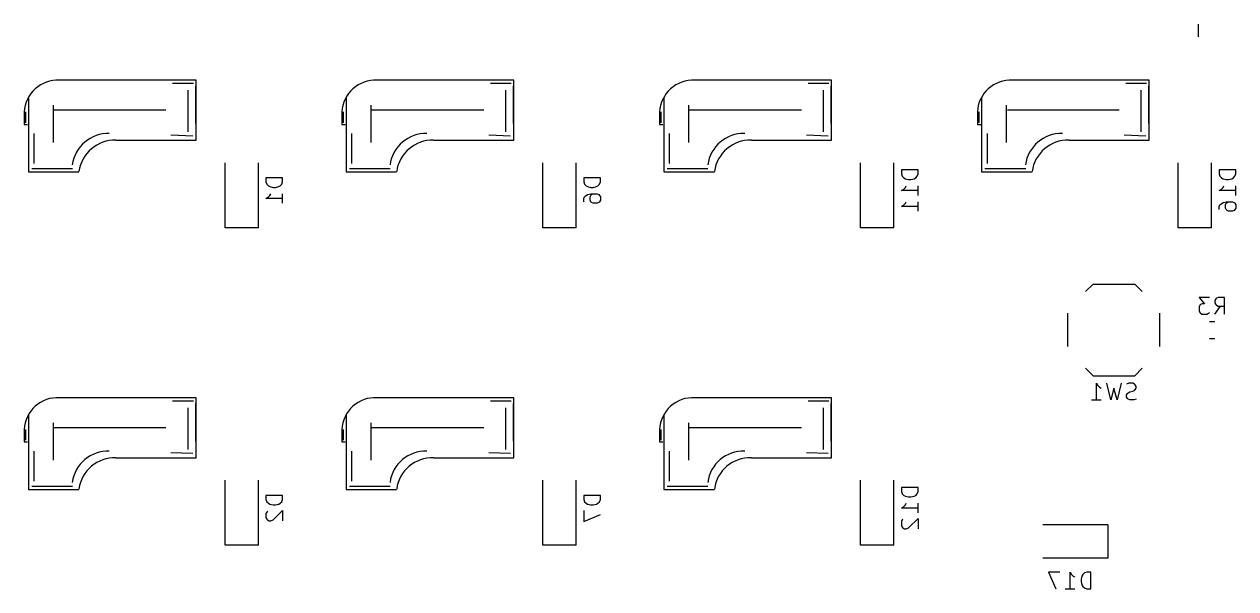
# Model space of a CAD drawing. Extents: x 111.6 to 184.2, y -141.9 to -53.5.
# Drawn here: x 111.6 to 184.2, y -87.4 to -53.5 of the extents above; entities that cross this region are included whole.
import ezdxf

# ---------------------------------------------------------------- set-up
doc = ezdxf.new("R2010")
doc.units = 0
doc.layers.add('BLACK', color=7, linetype='CONTINUOUS')

msp = doc.modelspace()

# ---------------------------------------------------------------- linework, layer by layer
at = {"layer": 'BLACK', "linetype": 'CONTINUOUS'}
for p, q in [((181.971, -53.541), (181.971, -54.303)), ((121.875, -56.9), (113.675, -56.9)), ((121.725, -57.1), (120.475, -57.1)), ((121.855, -59.5), (121.855, -57.25)), ((121.875, -60.5), (121.875, -56.9)), ((140.925, -56.9), (132.725, -56.9)), ((140.775, -57.1), (139.525, -57.1)), ((140.905, -59.5), (140.905, -57.25)), ((140.925, -60.5), (140.925, -56.9)), ((159.975, -56.9), (151.775, -56.9)), ((159.825, -57.1), (158.575, -57.1)), ((159.955, -59.5), (159.955, -57.25)), ((159.975, -60.5), (159.975, -56.9)), ((179.025, -56.9), (170.825, -56.9)), ((178.875, -57.1), (177.625, -57.1)), ((179.005, -59.5), (179.005, -57.25)), ((179.025, -60.5), (179.025, -56.9)), ((111.825, -57.95), (111.825, -62.4)), ((121.375, -57.5), (121.375, -60)), ((130.875, -57.95), (130.875, -62.4)), ((140.425, -57.5), (140.425, -60)), ((149.925, -57.95), (149.925, -62.4)), ((159.475, -57.5), (159.475, -60)), ((168.975, -57.95), (168.975, -62.4)), ((178.525, -57.5), (178.525, -60)), ((111.575, -58.8), (111.575, -59.55)), ((111.675, -59.45), (111.675, -58.8)), ((113.305, -58.4), (113.305, -60.64)), ((120.075, -58.7), (113.375, -58.7)), ((130.625, -58.8), (130.625, -59.55)), ((130.725, -59.45), (130.725, -58.8)), ((132.355, -58.4), (132.355, -60.64)), ((139.125, -58.7), (132.425, -58.7)), ((149.675, -58.8), (149.675, -59.55)), ((149.775, -59.45), (149.775, -58.8)), ((151.405, -58.4), (151.405, -60.64)), ((158.175, -58.7), (151.475, -58.7)), ((168.725, -58.8), (168.725, -59.55)), ((168.825, -59.45), (168.825, -58.8)), ((170.455, -58.4), (170.455, -60.64)), ((177.225, -58.7), (170.525, -58.7)), ((111.575, -59.55), (111.775, -59.55)), ((130.625, -59.55), (130.825, -59.55)), ((149.675, -59.55), (149.875, -59.55)), ((168.725, -59.55), (168.925, -59.55)), ((112.175, -61.9), (112.175, -60.1)), ((121.675, -60.25), (120.375, -60.2)), ((131.225, -61.9), (131.225, -60.1)), ((140.725, -60.25), (139.425, -60.2)), ((150.275, -61.9), (150.275, -60.1)), ((159.775, -60.25), (158.475, -60.2)), ((169.325, -61.9), (169.325, -60.1)), ((178.825, -60.25), (177.525, -60.2)), ((117.075, -60.5), (121.875, -60.5)), ((136.125, -60.5), (140.925, -60.5)), ((155.175, -60.5), (159.975, -60.5)), ((174.225, -60.5), (179.025, -60.5)), ((111.825, -62.4), (114.855, -62.4)), ((112.025, -62.2), (114.475, -62.2)), ((123.619, -65.75), (123.619, -61.85)), ((125.619, -65.75), (125.619, -61.85)), ((130.875, -62.4), (133.905, -62.4)), ((131.075, -62.2), (133.525, -62.2)), ((142.669, -65.75), (142.669, -61.85)), ((144.669, -65.75), (144.669, -61.85)), ((149.925, -62.4), (152.955, -62.4)), ((150.125, -62.2), (152.575, -62.2)), ((161.719, -65.75), (161.719, -61.85)), ((163.719, -65.75), (163.719, -61.85)), ((165.171, -62.286), (164.171, -62.286)), ((164.171, -62.286), (164.171, -62.524)), ((165.171, -62.524), (165.171, -62.286)), ((168.975, -62.4), (172.005, -62.4)), ((169.175, -62.2), (171.625, -62.2)), ((180.769, -65.75), (180.769, -61.85)), ((182.769, -65.75), (182.769, -61.85)), ((184.221, -62.286), (183.221, -62.286)), ((183.221, -62.286), (183.221, -62.524)), ((184.221, -62.524), (184.221, -62.286)), ((127.071, -62.762), (126.071, -62.762)), ((126.071, -62.762), (126.071, -63)), ((126.071, -63), (126.119, -63.143)), ((126.119, -63.143), (126.214, -63.238)), ((126.928, -63.238), (127.024, -63.143)), ((127.024, -63.143), (127.071, -63)), ((127.071, -63), (127.071, -62.762)), ((146.121, -62.762), (145.121, -62.762)), ((145.121, -62.762), (145.121, -63)), ((145.121, -63), (145.169, -63.143)), ((145.169, -63.143), (145.264, -63.238)), ((145.978, -63.238), (146.074, -63.143)), ((146.074, -63.143), (146.121, -63)), ((146.121, -63), (146.121, -62.762)), ((164.171, -62.524), (164.219, -62.667)), ((164.219, -62.667), (164.314, -62.762)), ((164.314, -62.762), (164.409, -62.809)), ((164.409, -62.809), (164.6, -62.857)), ((164.6, -62.857), (164.743, -62.857)), ((164.743, -62.857), (164.933, -62.809)), ((164.933, -62.809), (165.028, -62.762)), ((165.028, -62.762), (165.124, -62.667)), ((165.124, -62.667), (165.171, -62.524)), ((183.221, -62.524), (183.269, -62.667)), ((183.269, -62.667), (183.364, -62.762)), ((183.364, -62.762), (183.459, -62.809)), ((183.459, -62.809), (183.65, -62.857)), ((183.65, -62.857), (183.793, -62.857)), ((183.793, -62.857), (183.983, -62.809)), ((183.983, -62.809), (184.078, -62.762)), ((184.078, -62.762), (184.174, -62.667)), ((184.174, -62.667), (184.221, -62.524)), ((126.071, -64), (126.214, -63.905)), ((126.214, -63.238), (126.309, -63.286)), ((126.214, -63.905), (126.309, -63.809)), ((126.309, -63.286), (126.5, -63.333)), ((126.309, -63.809), (126.357, -63.714)), ((126.5, -63.333), (126.643, -63.333)), ((126.643, -63.333), (126.833, -63.286)), ((126.833, -63.286), (126.928, -63.238)), ((127.071, -64.286), (127.071, -63.714)), ((145.121, -64), (145.169, -63.905)), ((145.169, -63.905), (145.216, -63.857)), ((145.216, -63.857), (145.359, -63.762)), ((145.264, -63.238), (145.359, -63.286)), ((145.359, -63.286), (145.55, -63.333)), ((145.359, -63.762), (145.55, -63.714)), ((145.502, -63.905), (145.55, -63.809)), ((145.502, -64.095), (145.502, -63.905)), ((145.55, -63.333), (145.693, -63.333)), ((145.55, -63.714), (145.931, -63.714)), ((145.55, -63.809), (145.597, -63.762)), ((145.597, -63.762), (145.693, -63.714)), ((145.693, -63.333), (145.883, -63.286)), ((145.883, -63.286), (145.978, -63.238)), ((145.931, -63.714), (146.026, -63.762)), ((146.026, -63.762), (146.074, -63.809)), ((146.074, -63.809), (146.121, -63.905)), ((146.121, -63.905), (146.121, -64.095)), ((164.171, -63.524), (164.314, -63.429)), ((165.171, -63.524), (164.171, -63.524)), ((164.314, -63.429), (164.409, -63.333)), ((164.409, -63.333), (164.457, -63.238)), ((165.171, -63.809), (165.171, -63.238)), ((183.221, -63.524), (183.364, -63.429)), ((184.221, -63.524), (183.221, -63.524)), ((183.364, -63.429), (183.459, -63.333)), ((183.459, -63.333), (183.507, -63.238)), ((184.221, -63.809), (184.221, -63.238)), ((127.071, -64), (126.071, -64)), ((145.121, -64.191), (145.121, -64)), ((145.55, -64.191), (145.502, -64.095)), ((145.597, -64.238), (145.55, -64.191)), ((145.693, -64.286), (145.597, -64.238)), ((145.931, -64.286), (145.693, -64.286)), ((146.026, -64.238), (145.931, -64.286)), ((146.074, -64.191), (146.026, -64.238)), ((146.121, -64.095), (146.074, -64.191)), ((164.171, -64.476), (164.314, -64.381)), ((165.171, -64.476), (164.171, -64.476)), ((164.314, -64.381), (164.409, -64.286)), ((164.409, -64.286), (164.457, -64.191)), ((165.171, -64.762), (165.171, -64.191)), ((183.221, -64.476), (183.269, -64.381)), ((183.221, -64.667), (183.221, -64.476)), ((183.269, -64.381), (183.316, -64.333)), ((183.316, -64.333), (183.459, -64.238)), ((183.459, -64.238), (183.65, -64.191)), ((183.602, -64.381), (183.65, -64.286)), ((183.602, -64.571), (183.602, -64.381)), ((183.65, -64.667), (183.602, -64.571)), ((183.65, -64.191), (184.031, -64.191)), ((183.65, -64.286), (183.697, -64.238)), ((183.697, -64.238), (183.793, -64.191)), ((184.031, -64.191), (184.126, -64.238)), ((184.126, -64.238), (184.174, -64.286)), ((184.174, -64.286), (184.221, -64.381)), ((184.221, -64.571), (184.174, -64.667)), ((184.221, -64.381), (184.221, -64.571)), ((183.697, -64.714), (183.65, -64.667)), ((183.793, -64.762), (183.697, -64.714)), ((184.031, -64.762), (183.793, -64.762)), ((184.126, -64.714), (184.031, -64.762)), ((184.174, -64.667), (184.126, -64.714)), ((125.619, -65.75), (123.619, -65.75)), ((144.669, -65.75), (142.669, -65.75)), ((163.719, -65.75), (161.719, -65.75)), ((182.769, -65.75), (180.769, -65.75)), ((175.211, -69.582), (175.661, -69.132)), ((175.661, -69.132), (178.161, -69.132)), ((178.611, -69.582), (178.161, -69.132)), ((182.637, -69.93), (182.018, -69.93)), ((182.018, -69.93), (182.352, -70.311)), ((182.066, -70.406), (182.018, -70.501)), ((182.113, -70.358), (182.066, -70.406)), ((182.209, -70.311), (182.113, -70.358)), ((182.352, -70.311), (182.209, -70.311)), ((183.018, -70.025), (182.971, -70.12)), ((182.971, -70.12), (182.971, -70.263)), ((182.971, -70.263), (183.018, -70.358)), ((182.971, -70.93), (183.304, -70.454)), ((183.066, -69.977), (183.018, -70.025)), ((183.018, -70.358), (183.066, -70.406)), ((183.161, -69.93), (183.066, -69.977)), ((183.066, -70.406), (183.161, -70.454)), ((183.542, -69.93), (183.161, -69.93)), ((183.161, -70.454), (183.542, -70.454)), ((183.542, -70.93), (183.542, -69.93)), ((174.161, -72.882), (174.161, -70.882)), ((179.661, -72.882), (179.661, -70.882)), ((182.018, -70.501), (182.018, -70.739)), ((182.018, -70.739), (182.066, -70.835)), ((182.066, -70.835), (182.113, -70.882)), ((182.113, -70.882), (182.209, -70.93)), ((182.209, -70.93), (182.494, -70.93)), ((182.494, -70.93), (182.59, -70.882)), ((182.59, -70.882), (182.637, -70.835)), ((182.967, -71.397), (182.641, -71.397)), ((182.967, -72.417), (182.641, -72.417)), ((175.211, -74.182), (175.661, -74.632)), ((175.661, -74.632), (178.161, -74.632)), ((178.611, -74.182), (178.161, -74.632)), ((175.863, -76.084), (175.863, -75.084)), ((175.863, -75.084), (175.959, -75.227)), ((175.959, -75.227), (176.054, -75.323)), ((176.054, -75.323), (176.149, -75.37)), ((176.721, -76.084), (176.482, -75.084)), ((176.911, -75.37), (176.721, -76.084)), ((177.101, -76.084), (176.911, -75.37)), ((177.34, -75.084), (177.101, -76.084)), ((177.816, -75.084), (177.673, -75.132)), ((178.054, -75.084), (177.816, -75.084)), ((178.149, -75.132), (178.054, -75.084)), ((178.054, -75.561), (178.149, -75.513)), ((178.197, -75.18), (178.149, -75.132)), ((178.149, -75.513), (178.197, -75.465)), ((178.244, -75.275), (178.197, -75.18)), ((178.197, -75.465), (178.244, -75.37)), ((178.244, -75.37), (178.244, -75.275)), ((121.875, -75.95), (113.675, -75.95)), ((121.725, -76.15), (120.475, -76.15)), ((121.875, -79.55), (121.875, -75.95)), ((140.925, -75.95), (132.725, -75.95)), ((140.775, -76.15), (139.525, -76.15)), ((140.925, -79.55), (140.925, -75.95)), ((159.975, -75.95), (151.775, -75.95)), ((159.825, -76.15), (158.575, -76.15)), ((159.975, -79.55), (159.975, -75.95)), ((175.578, -76.084), (176.149, -76.084)), ((177.673, -75.799), (177.721, -75.703)), ((177.673, -75.894), (177.673, -75.799)), ((177.721, -75.989), (177.673, -75.894)), ((177.721, -75.703), (177.768, -75.656)), ((177.768, -76.037), (177.721, -75.989)), ((177.768, -75.656), (177.863, -75.608)), ((177.863, -76.084), (177.768, -76.037)), ((177.863, -75.608), (178.054, -75.561)), ((178.101, -76.084), (177.863, -76.084)), ((178.244, -76.037), (178.101, -76.084)), ((111.825, -77), (111.825, -81.45)), ((121.375, -76.55), (121.375, -79.05)), ((121.855, -78.55), (121.855, -76.3)), ((130.875, -77), (130.875, -81.45)), ((140.425, -76.55), (140.425, -79.05)), ((140.905, -78.55), (140.905, -76.3)), ((149.925, -77), (149.925, -81.45)), ((159.475, -76.55), (159.475, -79.05)), ((159.955, -78.55), (159.955, -76.3)), ((113.305, -77.45), (113.305, -79.69)), ((132.355, -77.45), (132.355, -79.69)), ((151.405, -77.45), (151.405, -79.69)), ((111.575, -77.85), (111.575, -78.6)), ((111.675, -78.5), (111.675, -77.85)), ((120.075, -77.75), (113.375, -77.75)), ((130.625, -77.85), (130.625, -78.6)), ((130.725, -78.5), (130.725, -77.85)), ((139.125, -77.75), (132.425, -77.75)), ((149.675, -77.85), (149.675, -78.6)), ((149.775, -78.5), (149.775, -77.85)), ((158.175, -77.75), (151.475, -77.75)), ((111.575, -78.6), (111.775, -78.6)), ((112.175, -80.95), (112.175, -79.15)), ((130.625, -78.6), (130.825, -78.6)), ((131.225, -80.95), (131.225, -79.15)), ((149.675, -78.6), (149.875, -78.6)), ((150.275, -80.95), (150.275, -79.15)), ((117.075, -79.55), (121.875, -79.55)), ((121.675, -79.3), (120.375, -79.25)), ((136.125, -79.55), (140.925, -79.55)), ((140.725, -79.3), (139.425, -79.25)), ((155.175, -79.55), (159.975, -79.55)), ((159.775, -79.3), (158.475, -79.25)), ((112.025, -81.25), (114.475, -81.25)), ((123.619, -84.8), (123.619, -80.9)), ((125.619, -84.8), (125.619, -80.9)), ((131.075, -81.25), (133.525, -81.25)), ((142.669, -84.8), (142.669, -80.9)), ((144.669, -84.8), (144.669, -80.9)), ((150.125, -81.25), (152.575, -81.25)), ((161.719, -84.8), (161.719, -80.9)), ((163.719, -84.8), (163.719, -80.9)), ((165.171, -81.336), (164.171, -81.336)), ((164.171, -81.336), (164.171, -81.574)), ((165.171, -81.574), (165.171, -81.336)), ((111.825, -81.45), (114.855, -81.45)), ((127.071, -81.812), (126.071, -81.812)), ((126.071, -81.812), (126.071, -82.05)), ((126.071, -82.05), (126.119, -82.193)), ((127.024, -82.193), (127.071, -82.05)), ((127.071, -82.05), (127.071, -81.812)), ((130.875, -81.45), (133.905, -81.45)), ((146.121, -81.812), (145.121, -81.812)), ((145.121, -81.812), (145.121, -82.05)), ((145.121, -82.05), (145.169, -82.193)), ((146.074, -82.193), (146.121, -82.05)), ((146.121, -82.05), (146.121, -81.812)), ((149.925, -81.45), (152.955, -81.45)), ((164.171, -81.574), (164.219, -81.717)), ((164.219, -81.717), (164.314, -81.812)), ((164.314, -81.812), (164.409, -81.859)), ((164.409, -81.859), (164.6, -81.907)), ((164.6, -81.907), (164.743, -81.907)), ((164.743, -81.907), (164.933, -81.859)), ((164.933, -81.859), (165.028, -81.812)), ((165.028, -81.812), (165.124, -81.717)), ((165.124, -81.717), (165.171, -81.574)), ((126.119, -82.812), (126.071, -82.907)), ((126.119, -82.193), (126.214, -82.288)), ((126.166, -82.764), (126.119, -82.812)), ((126.214, -82.288), (126.309, -82.336)), ((126.309, -82.336), (126.5, -82.383)), ((126.5, -82.383), (126.643, -82.383)), ((126.5, -83.288), (127.071, -82.717)), ((126.643, -82.383), (126.833, -82.336)), ((126.833, -82.336), (126.928, -82.288)), ((126.928, -82.288), (127.024, -82.193)), ((127.071, -82.717), (127.071, -83.336)), ((145.121, -82.717), (145.121, -83.383)), ((145.169, -82.193), (145.264, -82.288)), ((145.264, -82.288), (145.359, -82.336)), ((145.359, -82.336), (145.55, -82.383)), ((145.55, -82.383), (145.693, -82.383)), ((145.693, -82.383), (145.883, -82.336)), ((145.883, -82.336), (145.978, -82.288)), ((145.978, -82.288), (146.074, -82.193)), ((164.171, -82.574), (164.314, -82.479)), ((165.171, -82.574), (164.171, -82.574)), ((164.314, -82.479), (164.409, -82.383)), ((164.409, -82.383), (164.457, -82.288)), ((165.171, -82.859), (165.171, -82.288)), ((126.071, -82.907), (126.071, -83.145)), ((126.071, -83.145), (126.119, -83.24)), ((126.119, -83.24), (126.166, -83.288)), ((126.166, -83.288), (126.262, -83.336)), ((126.262, -83.336), (126.357, -83.336)), ((126.357, -83.336), (126.5, -83.288)), ((145.121, -83.383), (146.121, -82.955)), ((164.219, -83.288), (164.171, -83.383)), ((164.171, -83.383), (164.171, -83.621)), ((164.266, -83.24), (164.219, -83.288)), ((164.6, -83.764), (165.171, -83.193)), ((165.171, -83.193), (165.171, -83.812)), ((164.171, -83.621), (164.219, -83.717)), ((164.219, -83.717), (164.266, -83.764)), ((164.266, -83.764), (164.362, -83.812)), ((164.362, -83.812), (164.457, -83.812)), ((164.457, -83.812), (164.6, -83.764)), ((176.558, -83.582), (172.657, -83.582)), ((176.558, -83.582), (176.558, -85.582)), ((125.619, -84.8), (123.619, -84.8)), ((144.669, -84.8), (142.669, -84.8)), ((163.719, -84.8), (161.719, -84.8)), ((176.558, -85.582), (172.657, -85.582)), ((173.665, -86.416), (172.998, -86.416)), ((172.998, -86.416), (173.427, -87.416)), ((174.284, -87.416), (174.284, -86.416)), ((174.284, -86.416), (174.379, -86.558)), ((175.284, -86.416), (175.141, -86.463)), ((175.522, -86.416), (175.284, -86.416)), ((175.522, -87.416), (175.522, -86.416)), ((174.379, -86.558), (174.474, -86.654)), ((174.474, -86.654), (174.569, -86.701)), ((174.998, -86.654), (174.95, -86.844)), ((174.95, -86.844), (174.95, -86.987)), ((174.95, -86.987), (174.998, -87.177)), ((175.046, -86.558), (174.998, -86.654)), ((175.141, -86.463), (175.046, -86.558)), ((173.998, -87.416), (174.569, -87.416)), ((174.998, -87.177), (175.046, -87.273)), ((175.046, -87.273), (175.141, -87.368)), ((175.141, -87.368), (175.284, -87.416)), ((175.284, -87.416), (175.522, -87.416))]:
    msp.add_line(p, q, dxfattribs=at)
at = {"layer": 'BLACK'}
for centre, radius, start, end in [((113.575, -58.9), 2.002, 87.1376, 177.138), ((132.625, -58.9), 2.002, 87.1376, 177.138), ((151.675, -58.9), 2.002, 87.1376, 177.138), ((170.725, -58.9), 2.002, 87.1376, 177.138), ((116.61, -62.27), 2.171, 88.2843, 172.284), ((135.66, -62.27), 2.171, 88.2843, 172.284), ((154.71, -62.27), 2.171, 88.2843, 172.284), ((173.76, -62.27), 2.171, 88.2843, 172.284), ((117.01, -62.67), 2.171, 88.2843, 172.284), ((136.06, -62.67), 2.171, 88.2843, 172.284), ((155.11, -62.67), 2.171, 88.2843, 172.284), ((174.16, -62.67), 2.171, 88.2843, 172.284), ((113.575, -77.95), 2.002, 87.1376, 177.138), ((132.625, -77.95), 2.002, 87.1376, 177.138), ((151.675, -77.95), 2.002, 87.1376, 177.138), ((116.61, -81.32), 2.171, 88.2843, 172.284), ((135.66, -81.32), 2.171, 88.2843, 172.284), ((154.71, -81.32), 2.171, 88.2843, 172.284), ((117.01, -81.72), 2.171, 88.2843, 172.284), ((136.06, -81.72), 2.171, 88.2843, 172.284), ((155.11, -81.72), 2.171, 88.2843, 172.284)]:
    msp.add_arc(centre, radius, start, end, dxfattribs=at)

doc.saveas('drawing.dxf')
